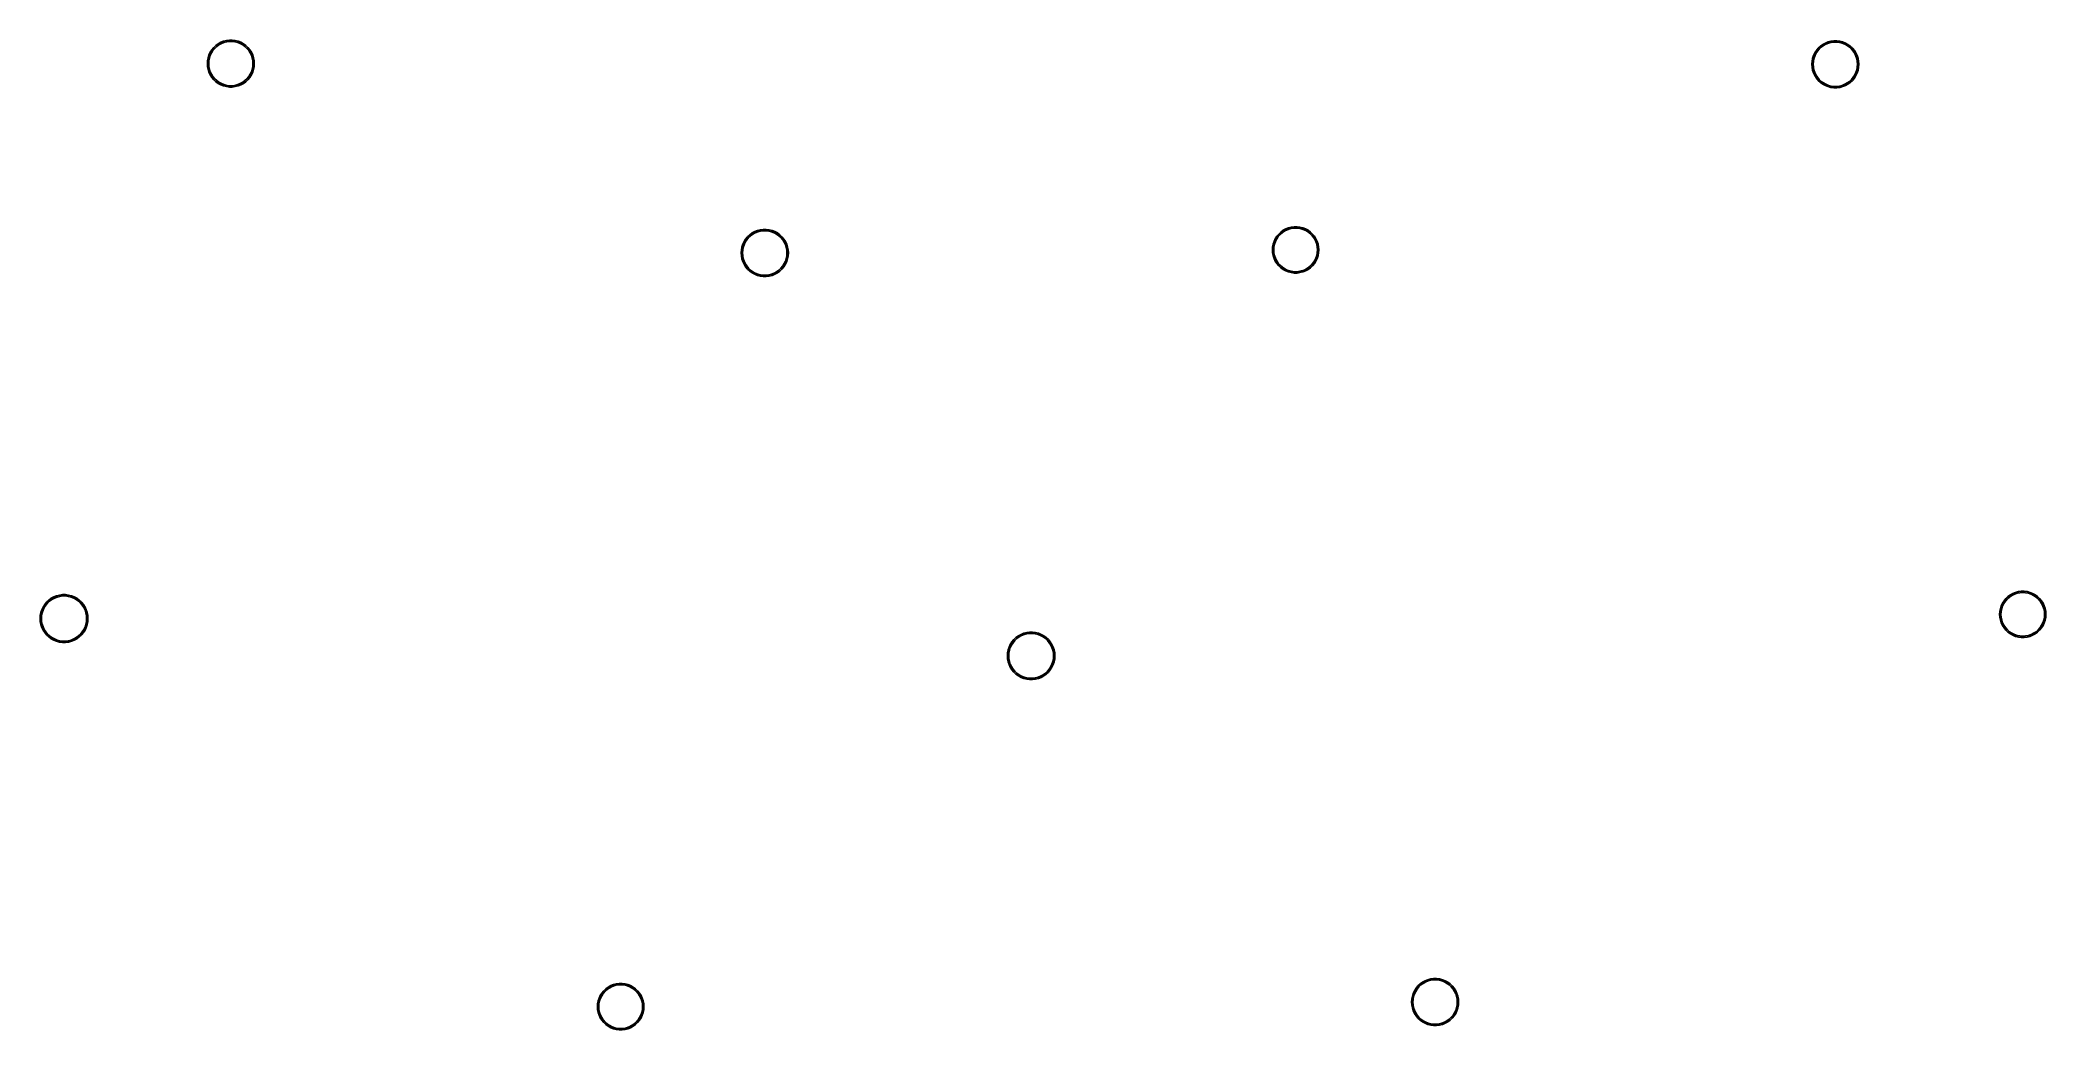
# Model space of a CAD drawing. Extents: x 42 to 258, y -150 to -43.
import ezdxf

# ---------------------------------------------------------------- set-up
doc = ezdxf.new("R2010")
doc.units = 0
doc.layers.add('BLACK', color=7, linetype='CONTINUOUS')

msp = doc.modelspace()

# ---------------------------------------------------------------- linework, layer by layer
at = {"layer": 'BLACK', "linetype": 'CONTINUOUS'}
for p, q in [((60.6569, -43.4715), (60.9145, -43.2844)), ((60.9145, -43.2844), (61.1935, -43.131)), ((61.2554, -43.2624), (60.9924, -43.407)), ((61.1935, -43.131), (61.4895, -43.0138)), ((61.5344, -43.1519), (61.2554, -43.2624)), ((61.4895, -43.0138), (61.7979, -42.9346)), ((61.8252, -43.0773), (61.5344, -43.1519)), ((61.7979, -42.9346), (62.1138, -42.8947)), ((62.1229, -43.0397), (61.8252, -43.0773)), ((62.1138, -42.8947), (62.4322, -42.8947)), ((62.4231, -43.0397), (62.1229, -43.0397)), ((62.7208, -43.0773), (62.4231, -43.0397)), ((62.4322, -42.8947), (62.7481, -42.9346)), ((63.0116, -43.1519), (62.7208, -43.0773)), ((62.7481, -42.9346), (63.0565, -43.0138)), ((63.2906, -43.2624), (63.0116, -43.1519)), ((63.0565, -43.0138), (63.3525, -43.131)), ((63.5536, -43.407), (63.2906, -43.2624)), ((63.3525, -43.131), (63.6315, -43.2844)), ((63.6315, -43.2844), (63.8891, -43.4715)), ((234.09, -43.3594), (234.369, -43.206)), ((234.369, -43.206), (234.665, -43.0888)), ((234.709, -43.2269), (234.43, -43.3374)), ((234.665, -43.0888), (234.973, -43.0096)), ((235, -43.1523), (234.709, -43.2269)), ((234.973, -43.0096), (235.289, -42.9697)), ((235.298, -43.1147), (235, -43.1523)), ((235.289, -42.9697), (235.607, -42.9697)), ((235.598, -43.1147), (235.298, -43.1147)), ((235.896, -43.1523), (235.598, -43.1147)), ((235.607, -42.9697), (235.923, -43.0096)), ((236.187, -43.2269), (235.896, -43.1523)), ((235.923, -43.0096), (236.231, -43.0888)), ((236.466, -43.3374), (236.187, -43.2269)), ((236.231, -43.0888), (236.527, -43.206)), ((236.527, -43.206), (236.806, -43.3594)), ((59.7377, -45.425), (59.7577, -45.1072)), ((59.7577, -45.7428), (59.7377, -45.425)), ((59.7577, -45.1072), (59.8173, -44.7945)), ((59.8173, -44.7945), (59.9157, -44.4917)), ((59.9018, -45.1255), (59.883, -45.425)), ((59.883, -45.425), (59.9018, -45.7246)), ((59.9581, -44.8306), (59.9018, -45.1255)), ((59.9157, -44.4917), (60.0513, -44.2036)), ((60.0508, -44.5452), (59.9581, -44.8306)), ((60.1786, -44.2736), (60.0508, -44.5452)), ((60.0513, -44.2036), (60.2219, -43.9348)), ((60.3394, -44.0202), (60.1786, -44.2736)), ((60.2219, -43.9348), (60.4248, -43.6895)), ((60.5307, -43.7889), (60.3394, -44.0202)), ((60.4248, -43.6895), (60.6569, -43.4715)), ((60.7495, -43.5835), (60.5307, -43.7889)), ((60.9924, -43.407), (60.7495, -43.5835)), ((63.7965, -43.5835), (63.5536, -43.407)), ((64.0153, -43.7889), (63.7965, -43.5835)), ((63.8891, -43.4715), (64.1212, -43.6895)), ((64.2066, -44.0202), (64.0153, -43.7889)), ((64.1212, -43.6895), (64.3241, -43.9348)), ((64.3674, -44.2736), (64.2066, -44.0202)), ((64.3241, -43.9348), (64.4947, -44.2036)), ((64.4952, -44.5452), (64.3674, -44.2736)), ((64.4947, -44.2036), (64.6303, -44.4917)), ((64.5879, -44.8306), (64.4952, -44.5452)), ((64.6442, -45.1255), (64.5879, -44.8306)), ((64.6303, -44.4917), (64.7287, -44.7945)), ((64.663, -45.425), (64.6442, -45.1255)), ((64.6442, -45.7246), (64.663, -45.425)), ((64.7287, -44.7945), (64.7883, -45.1072)), ((64.7883, -45.1072), (64.8083, -45.425)), ((64.8083, -45.425), (64.7883, -45.7428)), ((232.913, -45.5), (232.933, -45.1822)), ((232.933, -45.1822), (232.992, -44.8695)), ((232.992, -44.8695), (233.091, -44.5667)), ((233.077, -45.2004), (233.058, -45.5)), ((233.133, -44.9056), (233.077, -45.2004)), ((233.091, -44.5667), (233.226, -44.2786)), ((233.226, -44.6202), (233.133, -44.9056)), ((233.226, -44.2786), (233.397, -44.0098)), ((233.354, -44.3486), (233.226, -44.6202)), ((233.514, -44.0952), (233.354, -44.3486)), ((233.397, -44.0098), (233.6, -43.7645)), ((233.706, -43.8639), (233.514, -44.0952)), ((233.6, -43.7645), (233.832, -43.5465)), ((233.925, -43.6585), (233.706, -43.8639)), ((233.832, -43.5465), (234.09, -43.3594)), ((234.167, -43.482), (233.925, -43.6585)), ((234.43, -43.3374), (234.167, -43.482)), ((236.729, -43.482), (236.466, -43.3374)), ((236.971, -43.6585), (236.729, -43.482)), ((236.806, -43.3594), (237.064, -43.5465)), ((237.19, -43.8639), (236.971, -43.6585)), ((237.064, -43.5465), (237.296, -43.7645)), ((237.382, -44.0952), (237.19, -43.8639)), ((237.296, -43.7645), (237.499, -44.0098)), ((237.542, -44.3486), (237.382, -44.0952)), ((237.499, -44.0098), (237.67, -44.2786)), ((237.67, -44.6202), (237.542, -44.3486)), ((237.67, -44.2786), (237.805, -44.5667)), ((237.763, -44.9056), (237.67, -44.6202)), ((237.819, -45.2004), (237.763, -44.9056)), ((237.805, -44.5667), (237.904, -44.8695)), ((237.838, -45.5), (237.819, -45.2004)), ((237.904, -44.8695), (237.963, -45.1822)), ((237.963, -45.1822), (237.983, -45.5)), ((59.8173, -46.0555), (59.7577, -45.7428)), ((59.9157, -46.3583), (59.8173, -46.0555)), ((59.9018, -45.7246), (59.9581, -46.0194)), ((60.0513, -46.6464), (59.9157, -46.3583)), ((59.9581, -46.0194), (60.0508, -46.3048)), ((60.0508, -46.3048), (60.1786, -46.5764)), ((60.2219, -46.9152), (60.0513, -46.6464)), ((60.1786, -46.5764), (60.3394, -46.8298)), ((60.4248, -47.1605), (60.2219, -46.9152)), ((60.3394, -46.8298), (60.5307, -47.0611)), ((60.6569, -47.3785), (60.4248, -47.1605)), ((60.5307, -47.0611), (60.7495, -47.2665)), ((60.9145, -47.5656), (60.6569, -47.3785)), ((60.7495, -47.2665), (60.9924, -47.443)), ((61.1935, -47.719), (60.9145, -47.5656)), ((60.9924, -47.443), (61.2554, -47.5876)), ((61.2554, -47.5876), (61.5344, -47.698)), ((63.0116, -47.698), (63.2906, -47.5876)), ((63.2906, -47.5876), (63.5536, -47.443)), ((63.6315, -47.5656), (63.3525, -47.719)), ((63.5536, -47.443), (63.7965, -47.2665)), ((63.8891, -47.3785), (63.6315, -47.5656)), ((63.7965, -47.2665), (64.0153, -47.0611)), ((64.1212, -47.1605), (63.8891, -47.3785)), ((64.0153, -47.0611), (64.2066, -46.8298)), ((64.3241, -46.9152), (64.1212, -47.1605)), ((64.2066, -46.8298), (64.3674, -46.5764)), ((64.4947, -46.6464), (64.3241, -46.9152)), ((64.3674, -46.5764), (64.4952, -46.3048)), ((64.6303, -46.3583), (64.4947, -46.6464)), ((64.4952, -46.3048), (64.5879, -46.0194)), ((64.5879, -46.0194), (64.6442, -45.7246)), ((64.7287, -46.0555), (64.6303, -46.3583)), ((64.7883, -45.7428), (64.7287, -46.0555)), ((232.933, -45.8178), (232.913, -45.5)), ((232.992, -46.1305), (232.933, -45.8178)), ((233.091, -46.4333), (232.992, -46.1305)), ((233.058, -45.5), (233.077, -45.7995)), ((233.077, -45.7995), (233.133, -46.0944)), ((233.226, -46.7214), (233.091, -46.4333)), ((233.133, -46.0944), (233.226, -46.3798)), ((233.226, -46.3798), (233.354, -46.6514)), ((233.397, -46.9902), (233.226, -46.7214)), ((233.354, -46.6514), (233.514, -46.9048)), ((233.6, -47.2355), (233.397, -46.9902)), ((233.514, -46.9048), (233.706, -47.1361)), ((233.832, -47.4535), (233.6, -47.2355)), ((233.706, -47.1361), (233.925, -47.3415)), ((234.09, -47.6406), (233.832, -47.4535)), ((233.925, -47.3415), (234.167, -47.518)), ((234.167, -47.518), (234.43, -47.6626)), ((236.466, -47.6626), (236.729, -47.518)), ((236.729, -47.518), (236.971, -47.3415)), ((237.064, -47.4535), (236.806, -47.6406)), ((236.971, -47.3415), (237.19, -47.1361)), ((237.296, -47.2355), (237.064, -47.4535)), ((237.19, -47.1361), (237.382, -46.9048)), ((237.499, -46.9902), (237.296, -47.2355)), ((237.382, -46.9048), (237.542, -46.6514)), ((237.67, -46.7214), (237.499, -46.9902)), ((237.542, -46.6514), (237.67, -46.3798)), ((237.67, -46.3798), (237.763, -46.0944)), ((237.805, -46.4333), (237.67, -46.7214)), ((237.763, -46.0944), (237.819, -45.7995)), ((237.904, -46.1305), (237.805, -46.4333)), ((237.819, -45.7995), (237.838, -45.5)), ((237.963, -45.8178), (237.904, -46.1305)), ((237.983, -45.5), (237.963, -45.8178)), ((61.4895, -47.8362), (61.1935, -47.719)), ((61.7979, -47.9154), (61.4895, -47.8362)), ((61.5344, -47.698), (61.8252, -47.7727)), ((62.1138, -47.9553), (61.7979, -47.9154)), ((61.8252, -47.7727), (62.1229, -47.8103)), ((62.4322, -47.9553), (62.1138, -47.9553)), ((62.1229, -47.8103), (62.4231, -47.8103)), ((62.4231, -47.8103), (62.7208, -47.7727)), ((62.7481, -47.9154), (62.4322, -47.9553)), ((62.7208, -47.7727), (63.0116, -47.698)), ((63.0565, -47.8362), (62.7481, -47.9154)), ((63.3525, -47.719), (63.0565, -47.8362)), ((234.369, -47.794), (234.09, -47.6406)), ((234.665, -47.9112), (234.369, -47.794)), ((234.43, -47.6626), (234.709, -47.773)), ((234.973, -47.9904), (234.665, -47.9112)), ((234.709, -47.773), (235, -47.8477)), ((235.289, -48.0303), (234.973, -47.9904)), ((235, -47.8477), (235.298, -47.8853)), ((235.607, -48.0303), (235.289, -48.0303)), ((235.298, -47.8853), (235.598, -47.8853)), ((235.598, -47.8853), (235.896, -47.8477)), ((235.923, -47.9904), (235.607, -48.0303)), ((235.896, -47.8477), (236.187, -47.773)), ((236.231, -47.9112), (235.923, -47.9904)), ((236.187, -47.773), (236.466, -47.6626)), ((236.527, -47.794), (236.231, -47.9112)), ((236.806, -47.6406), (236.527, -47.794)), ((117.432, -65.2168), (117.531, -64.9127)), ((117.531, -64.9127), (117.667, -64.6234)), ((117.794, -64.6934), (117.666, -64.9662)), ((117.667, -64.6234), (117.838, -64.3534)), ((117.956, -64.4388), (117.794, -64.6934)), ((117.838, -64.3534), (118.042, -64.1071)), ((118.148, -64.2065), (117.956, -64.4388)), ((118.042, -64.1071), (118.275, -63.8882)), ((118.368, -64.0001), (118.148, -64.2065)), ((118.275, -63.8882), (118.534, -63.7003)), ((118.612, -63.8229), (118.368, -64.0001)), ((118.534, -63.7003), (118.814, -63.5462)), ((118.876, -63.6777), (118.612, -63.8229)), ((118.814, -63.5462), (119.111, -63.4285)), ((119.156, -63.5667), (118.876, -63.6777)), ((119.111, -63.4285), (119.421, -63.349)), ((119.448, -63.4917), (119.156, -63.5667)), ((119.421, -63.349), (119.738, -63.3089)), ((119.747, -63.4539), (119.448, -63.4917)), ((119.738, -63.3089), (120.058, -63.3089)), ((120.049, -63.4539), (119.747, -63.4539)), ((120.348, -63.4917), (120.049, -63.4539)), ((120.058, -63.3089), (120.375, -63.349)), ((120.64, -63.5667), (120.348, -63.4917)), ((120.375, -63.349), (120.685, -63.4285)), ((120.92, -63.6777), (120.64, -63.5667)), ((120.685, -63.4285), (120.982, -63.5462)), ((121.184, -63.8229), (120.92, -63.6777)), ((120.982, -63.5462), (121.262, -63.7003)), ((121.428, -64.0001), (121.184, -63.8229)), ((121.262, -63.7003), (121.521, -63.8882)), ((121.648, -64.2065), (121.428, -64.0001)), ((121.521, -63.8882), (121.754, -64.1071)), ((121.84, -64.4388), (121.648, -64.2065)), ((121.754, -64.1071), (121.958, -64.3534)), ((122.002, -64.6934), (121.84, -64.4388)), ((121.958, -64.3534), (122.129, -64.6234)), ((122.13, -64.9662), (122.002, -64.6934)), ((122.129, -64.6234), (122.265, -64.9127)), ((122.265, -64.9127), (122.364, -65.2168)), ((174.716, -65.2114), (174.775, -64.9028)), ((174.775, -64.9028), (174.872, -64.6039)), ((174.921, -64.9149), (174.861, -65.2173)), ((174.872, -64.6039), (175.005, -64.3196)), ((175.02, -64.623), (174.921, -64.9149)), ((175.005, -64.3196), (175.174, -64.0543)), ((175.157, -64.3464), (175.02, -64.623)), ((175.328, -64.0901), (175.157, -64.3464)), ((175.174, -64.0543), (175.374, -63.8122)), ((175.531, -63.8583), (175.328, -64.0901)), ((175.374, -63.8122), (175.603, -63.5971)), ((175.763, -63.655), (175.531, -63.8583)), ((175.603, -63.5971), (175.857, -63.4124)), ((176.019, -63.4837), (175.763, -63.655)), ((175.857, -63.4124), (176.133, -63.2611)), ((176.296, -63.3473), (176.019, -63.4837)), ((176.133, -63.2611), (176.425, -63.1454)), ((176.588, -63.2482), (176.296, -63.3473)), ((176.425, -63.1454), (176.729, -63.0673)), ((176.89, -63.1881), (176.588, -63.2482)), ((176.729, -63.0673), (177.041, -63.0279)), ((177.198, -63.1679), (176.89, -63.1881)), ((177.041, -63.0279), (177.355, -63.0279)), ((177.506, -63.1881), (177.198, -63.1679)), ((177.355, -63.0279), (177.667, -63.0673)), ((177.808, -63.2482), (177.506, -63.1881)), ((177.667, -63.0673), (177.971, -63.1454)), ((178.1, -63.3473), (177.808, -63.2482)), ((177.971, -63.1454), (178.263, -63.2611)), ((178.377, -63.4837), (178.1, -63.3473)), ((178.263, -63.2611), (178.539, -63.4124)), ((178.633, -63.655), (178.377, -63.4837)), ((178.539, -63.4124), (178.793, -63.5971)), ((178.865, -63.8583), (178.633, -63.655)), ((178.793, -63.5971), (179.022, -63.8122)), ((179.068, -64.0901), (178.865, -63.8583)), ((179.022, -63.8122), (179.222, -64.0543)), ((179.239, -64.3464), (179.068, -64.0901)), ((179.222, -64.0543), (179.391, -64.3196)), ((179.376, -64.623), (179.239, -64.3464)), ((179.475, -64.9149), (179.376, -64.623)), ((179.391, -64.3196), (179.524, -64.6039)), ((179.535, -65.2173), (179.475, -64.9149)), ((179.524, -64.6039), (179.621, -64.9028)), ((179.621, -64.9028), (179.68, -65.2114)), ((117.352, -65.85), (117.372, -65.5309)), ((117.372, -66.1691), (117.352, -65.85)), ((117.372, -65.5309), (117.432, -65.2168)), ((117.432, -66.4832), (117.372, -66.1691)), ((117.531, -66.7873), (117.432, -66.4832)), ((117.516, -65.5491), (117.497, -65.85)), ((117.497, -65.85), (117.516, -66.1509)), ((117.573, -65.2529), (117.516, -65.5491)), ((117.516, -66.1509), (117.573, -66.4471)), ((117.667, -67.0766), (117.531, -66.7873)), ((117.666, -64.9662), (117.573, -65.2529)), ((117.573, -66.4471), (117.666, -66.7338)), ((117.666, -66.7338), (117.794, -67.0066)), ((117.838, -67.3465), (117.667, -67.0766)), ((117.794, -67.0066), (117.956, -67.2612)), ((121.84, -67.2612), (122.002, -67.0066)), ((122.129, -67.0766), (121.958, -67.3465)), ((122.002, -67.0066), (122.13, -66.7338)), ((122.265, -66.7873), (122.129, -67.0766)), ((122.223, -65.2529), (122.13, -64.9662)), ((122.13, -66.7338), (122.223, -66.4471)), ((122.28, -65.5491), (122.223, -65.2529)), ((122.223, -66.4471), (122.28, -66.1509)), ((122.364, -66.4832), (122.265, -66.7873)), ((122.299, -65.85), (122.28, -65.5491)), ((122.28, -66.1509), (122.299, -65.85)), ((122.364, -65.2168), (122.424, -65.5309)), ((122.424, -66.1691), (122.364, -66.4832)), ((122.424, -65.5309), (122.444, -65.85)), ((122.444, -65.85), (122.424, -66.1691)), ((174.696, -65.525), (174.716, -65.2114)), ((174.716, -65.8386), (174.696, -65.525)), ((174.775, -66.1472), (174.716, -65.8386)), ((174.872, -66.4461), (174.775, -66.1472)), ((174.861, -65.2173), (174.841, -65.525)), ((174.841, -65.525), (174.861, -65.8327)), ((174.861, -65.8327), (174.921, -66.1351)), ((175.005, -66.7304), (174.872, -66.4461)), ((174.921, -66.1351), (175.02, -66.427)), ((175.174, -66.9957), (175.005, -66.7304)), ((175.02, -66.427), (175.157, -66.7036)), ((175.157, -66.7036), (175.328, -66.9599)), ((175.374, -67.2378), (175.174, -66.9957)), ((175.328, -66.9599), (175.531, -67.1917)), ((178.865, -67.1917), (179.068, -66.9599)), ((179.222, -66.9957), (179.022, -67.2378)), ((179.068, -66.9599), (179.239, -66.7036)), ((179.391, -66.7304), (179.222, -66.9957)), ((179.239, -66.7036), (179.376, -66.427)), ((179.376, -66.427), (179.475, -66.1351)), ((179.524, -66.4461), (179.391, -66.7304)), ((179.475, -66.1351), (179.535, -65.8327)), ((179.621, -66.1472), (179.524, -66.4461)), ((179.555, -65.525), (179.535, -65.2173)), ((179.535, -65.8327), (179.555, -65.525)), ((179.68, -65.8386), (179.621, -66.1472)), ((179.68, -65.2114), (179.7, -65.525)), ((179.7, -65.525), (179.68, -65.8386)), ((118.042, -67.5929), (117.838, -67.3465)), ((117.956, -67.2612), (118.148, -67.4935)), ((118.275, -67.8118), (118.042, -67.5929)), ((118.148, -67.4935), (118.368, -67.6999)), ((118.534, -67.9997), (118.275, -67.8118)), ((118.368, -67.6999), (118.612, -67.8771)), ((118.814, -68.1538), (118.534, -67.9997)), ((118.612, -67.8771), (118.876, -68.0223)), ((119.111, -68.2715), (118.814, -68.1538)), ((118.876, -68.0223), (119.156, -68.1333)), ((119.421, -68.351), (119.111, -68.2715)), ((119.156, -68.1333), (119.448, -68.2083)), ((119.738, -68.3911), (119.421, -68.351)), ((119.448, -68.2083), (119.747, -68.2461)), ((120.058, -68.3911), (119.738, -68.3911)), ((119.747, -68.2461), (120.049, -68.2461)), ((120.049, -68.2461), (120.348, -68.2083)), ((120.375, -68.351), (120.058, -68.3911)), ((120.348, -68.2083), (120.64, -68.1333)), ((120.685, -68.2715), (120.375, -68.351)), ((120.64, -68.1333), (120.92, -68.0223)), ((120.982, -68.1538), (120.685, -68.2715)), ((120.92, -68.0223), (121.184, -67.8771)), ((121.262, -67.9997), (120.982, -68.1538)), ((121.184, -67.8771), (121.428, -67.6999)), ((121.521, -67.8118), (121.262, -67.9997)), ((121.428, -67.6999), (121.648, -67.4935)), ((121.754, -67.5929), (121.521, -67.8118)), ((121.648, -67.4935), (121.84, -67.2612)), ((121.958, -67.3465), (121.754, -67.5929)), ((175.603, -67.4529), (175.374, -67.2378)), ((175.531, -67.1917), (175.763, -67.395)), ((175.857, -67.6376), (175.603, -67.4529)), ((175.763, -67.395), (176.019, -67.5663)), ((176.133, -67.7889), (175.857, -67.6376)), ((176.019, -67.5663), (176.296, -67.7027)), ((176.425, -67.9046), (176.133, -67.7889)), ((176.296, -67.7027), (176.588, -67.8018)), ((176.729, -67.9827), (176.425, -67.9046)), ((176.588, -67.8018), (176.89, -67.8619)), ((177.041, -68.0221), (176.729, -67.9827)), ((176.89, -67.8619), (177.198, -67.8821)), ((177.355, -68.0221), (177.041, -68.0221)), ((177.198, -67.8821), (177.506, -67.8619)), ((177.667, -67.9827), (177.355, -68.0221)), ((177.506, -67.8619), (177.808, -67.8018)), ((177.971, -67.9046), (177.667, -67.9827)), ((177.808, -67.8018), (178.1, -67.7027)), ((178.263, -67.7889), (177.971, -67.9046)), ((178.1, -67.7027), (178.377, -67.5663)), ((178.539, -67.6376), (178.263, -67.7889)), ((178.377, -67.5663), (178.633, -67.395)), ((178.793, -67.4529), (178.539, -67.6376)), ((178.633, -67.395), (178.865, -67.1917)), ((179.022, -67.2378), (178.793, -67.4529)), ((42.009, -104.055), (42.1828, -103.781)), ((42.3003, -103.867), (42.1362, -104.125)), ((42.1828, -103.781), (42.3896, -103.531)), ((42.4955, -103.631), (42.3003, -103.867)), ((42.3896, -103.531), (42.6261, -103.309)), ((42.7187, -103.421), (42.4955, -103.631)), ((42.6261, -103.309), (42.8886, -103.119)), ((42.9664, -103.241), (42.7187, -103.421)), ((42.8886, -103.119), (43.173, -102.962)), ((43.2348, -103.094), (42.9664, -103.241)), ((43.173, -102.962), (43.4746, -102.843)), ((43.5195, -102.981), (43.2348, -103.094)), ((43.4746, -102.843), (43.7889, -102.762)), ((43.8161, -102.905), (43.5195, -102.981)), ((43.7889, -102.762), (44.1108, -102.721)), ((44.1199, -102.866), (43.8161, -102.905)), ((44.1108, -102.721), (44.4352, -102.721)), ((44.4261, -102.866), (44.1199, -102.866)), ((44.7299, -102.905), (44.4261, -102.866)), ((44.4352, -102.721), (44.7571, -102.762)), ((45.0265, -102.981), (44.7299, -102.905)), ((44.7571, -102.762), (45.0714, -102.843)), ((45.3112, -103.094), (45.0265, -102.981)), ((45.0714, -102.843), (45.373, -102.962)), ((45.5796, -103.241), (45.3112, -103.094)), ((45.373, -102.962), (45.6574, -103.119)), ((45.8273, -103.421), (45.5796, -103.241)), ((45.6574, -103.119), (45.9199, -103.309)), ((46.0505, -103.631), (45.8273, -103.421)), ((45.9199, -103.309), (46.1564, -103.531)), ((46.2457, -103.867), (46.0505, -103.631)), ((46.1564, -103.531), (46.3632, -103.781)), ((46.4098, -104.125), (46.2457, -103.867)), ((46.3632, -103.781), (46.537, -104.055)), ((253.351, -103.931), (253.485, -103.647)), ((253.485, -103.647), (253.653, -103.382)), ((253.636, -103.674), (253.5, -103.95)), ((253.807, -103.418), (253.636, -103.674)), ((253.653, -103.382), (253.853, -103.141)), ((254.01, -103.187), (253.807, -103.418)), ((253.853, -103.141), (254.081, -102.926)), ((254.241, -102.984), (254.01, -103.187)), ((254.081, -102.926), (254.335, -102.742)), ((254.497, -102.813), (254.241, -102.984)), ((254.335, -102.742), (254.61, -102.591)), ((254.773, -102.677), (254.497, -102.813)), ((254.61, -102.591), (254.901, -102.475)), ((255.064, -102.578), (254.773, -102.677)), ((254.901, -102.475), (255.205, -102.397)), ((255.366, -102.518), (255.064, -102.578)), ((255.205, -102.397), (255.516, -102.358)), ((255.673, -102.498), (255.366, -102.518)), ((255.516, -102.358), (255.83, -102.358)), ((255.98, -102.518), (255.673, -102.498)), ((255.83, -102.358), (256.141, -102.397)), ((256.282, -102.578), (255.98, -102.518)), ((256.141, -102.397), (256.445, -102.475)), ((256.573, -102.677), (256.282, -102.578)), ((256.445, -102.475), (256.736, -102.591)), ((256.849, -102.813), (256.573, -102.677)), ((256.736, -102.591), (257.011, -102.742)), ((257.105, -102.984), (256.849, -102.813)), ((257.011, -102.742), (257.265, -102.926)), ((257.336, -103.187), (257.105, -102.984)), ((257.265, -102.926), (257.493, -103.141)), ((257.539, -103.418), (257.336, -103.187)), ((257.493, -103.141), (257.693, -103.382)), ((257.71, -103.674), (257.539, -103.418)), ((257.693, -103.382), (257.861, -103.647)), ((257.846, -103.95), (257.71, -103.674)), ((257.861, -103.647), (257.995, -103.931)), ((41.6894, -105.3), (41.7098, -104.976)), ((41.7098, -105.624), (41.6894, -105.3)), ((41.7098, -104.976), (41.7706, -104.657)), ((41.7706, -105.943), (41.7098, -105.624)), ((41.7706, -104.657), (41.8708, -104.349)), ((41.8708, -106.251), (41.7706, -105.943)), ((41.8538, -104.994), (41.8346, -105.3)), ((41.8346, -105.3), (41.8538, -105.606)), ((41.9112, -104.694), (41.8538, -104.994)), ((41.8538, -105.606), (41.9112, -105.906)), ((41.8708, -104.349), (42.009, -104.055)), ((42.0058, -104.402), (41.9112, -104.694)), ((41.9112, -105.906), (42.0058, -106.198)), ((42.1362, -104.125), (42.0058, -104.402)), ((46.5402, -104.402), (46.4098, -104.125)), ((46.537, -104.055), (46.6752, -104.349)), ((46.6348, -104.694), (46.5402, -104.402)), ((46.5402, -106.198), (46.6348, -105.906)), ((46.6922, -104.994), (46.6348, -104.694)), ((46.6348, -105.906), (46.6922, -105.606)), ((46.6752, -104.349), (46.7754, -104.657)), ((46.7754, -105.943), (46.6752, -106.251)), ((46.7114, -105.3), (46.6922, -104.994)), ((46.6922, -105.606), (46.7114, -105.3)), ((46.7754, -104.657), (46.8362, -104.976)), ((46.8362, -105.624), (46.7754, -105.943)), ((46.8362, -104.976), (46.8566, -105.3)), ((46.8566, -105.3), (46.8362, -105.624)), ((253.176, -104.85), (253.196, -104.537)), ((253.196, -105.163), (253.176, -104.85)), ((253.196, -104.537), (253.254, -104.229)), ((253.254, -105.471), (253.196, -105.163)), ((253.254, -104.229), (253.351, -103.931)), ((253.351, -105.769), (253.254, -105.471)), ((253.341, -104.543), (253.321, -104.85)), ((253.321, -104.85), (253.341, -105.157)), ((253.401, -104.241), (253.341, -104.543)), ((253.341, -105.157), (253.401, -105.459)), ((253.485, -106.053), (253.351, -105.769)), ((253.5, -103.95), (253.401, -104.241)), ((253.401, -105.459), (253.5, -105.75)), ((253.653, -106.318), (253.485, -106.053)), ((253.5, -105.75), (253.636, -106.026)), ((253.636, -106.026), (253.807, -106.282)), ((257.539, -106.282), (257.71, -106.026)), ((257.861, -106.053), (257.693, -106.318)), ((257.71, -106.026), (257.846, -105.75)), ((257.945, -104.241), (257.846, -103.95)), ((257.846, -105.75), (257.945, -105.459)), ((257.995, -105.769), (257.861, -106.053)), ((258.005, -104.543), (257.945, -104.241)), ((257.945, -105.459), (258.005, -105.157)), ((257.995, -103.931), (258.092, -104.229)), ((258.092, -105.471), (257.995, -105.769)), ((258.025, -104.85), (258.005, -104.543)), ((258.005, -105.157), (258.025, -104.85)), ((258.092, -104.229), (258.15, -104.537)), ((258.15, -105.163), (258.092, -105.471)), ((258.15, -104.537), (258.17, -104.85)), ((258.17, -104.85), (258.15, -105.163)), ((42.009, -106.545), (41.8708, -106.251)), ((42.0058, -106.198), (42.1362, -106.475)), ((42.1828, -106.819), (42.009, -106.545)), ((42.1362, -106.475), (42.3003, -106.733)), ((42.3896, -107.069), (42.1828, -106.819)), ((42.3003, -106.733), (42.4955, -106.969)), ((42.6261, -107.291), (42.3896, -107.069)), ((42.4955, -106.969), (42.7187, -107.179)), ((42.8886, -107.481), (42.6261, -107.291)), ((42.7187, -107.179), (42.9664, -107.359)), ((43.173, -107.638), (42.8886, -107.481)), ((42.9664, -107.359), (43.2348, -107.506)), ((43.4746, -107.757), (43.173, -107.638)), ((43.2348, -107.506), (43.5195, -107.619)), ((43.7889, -107.838), (43.4746, -107.757)), ((43.5195, -107.619), (43.8161, -107.695)), ((44.1108, -107.879), (43.7889, -107.838)), ((43.8161, -107.695), (44.1199, -107.734)), ((44.4352, -107.879), (44.1108, -107.879)), ((44.1199, -107.734), (44.4261, -107.734)), ((44.4261, -107.734), (44.7299, -107.695)), ((44.7571, -107.838), (44.4352, -107.879)), ((44.7299, -107.695), (45.0265, -107.619)), ((45.0714, -107.757), (44.7571, -107.838)), ((45.0265, -107.619), (45.3112, -107.506)), ((45.373, -107.638), (45.0714, -107.757)), ((45.3112, -107.506), (45.5796, -107.359)), ((45.6574, -107.481), (45.373, -107.638)), ((45.5796, -107.359), (45.8273, -107.179)), ((45.9199, -107.291), (45.6574, -107.481)), ((45.8273, -107.179), (46.0505, -106.969)), ((46.1564, -107.069), (45.9199, -107.291)), ((46.0505, -106.969), (46.2457, -106.733)), ((46.3632, -106.819), (46.1564, -107.069)), ((46.2457, -106.733), (46.4098, -106.475)), ((46.537, -106.545), (46.3632, -106.819)), ((46.4098, -106.475), (46.5402, -106.198)), ((46.6752, -106.251), (46.537, -106.545)), ((146.266, -108.382), (146.403, -108.091)), ((146.531, -108.161), (146.401, -108.436)), ((146.403, -108.091), (146.576, -107.819)), ((146.693, -107.905), (146.531, -108.161)), ((146.576, -107.819), (146.781, -107.572)), ((146.887, -107.671), (146.693, -107.905)), ((146.781, -107.572), (147.015, -107.351)), ((147.108, -107.463), (146.887, -107.671)), ((147.015, -107.351), (147.275, -107.162)), ((147.353, -107.285), (147.108, -107.463)), ((147.275, -107.162), (147.557, -107.007)), ((147.619, -107.139), (147.353, -107.285)), ((147.557, -107.007), (147.856, -106.889)), ((147.901, -107.027), (147.619, -107.139)), ((147.856, -106.889), (148.168, -106.809)), ((148.195, -106.952), (147.901, -107.027)), ((148.168, -106.809), (148.487, -106.769)), ((148.496, -106.914), (148.195, -106.952)), ((148.487, -106.769), (148.809, -106.769)), ((148.8, -106.914), (148.496, -106.914)), ((149.101, -106.952), (148.8, -106.914)), ((148.809, -106.769), (149.128, -106.809)), ((149.395, -107.027), (149.101, -106.952)), ((149.128, -106.809), (149.44, -106.889)), ((149.677, -107.139), (149.395, -107.027)), ((149.44, -106.889), (149.739, -107.007)), ((149.943, -107.285), (149.677, -107.139)), ((149.739, -107.007), (150.021, -107.162)), ((150.188, -107.463), (149.943, -107.285)), ((150.021, -107.162), (150.281, -107.351)), ((150.409, -107.671), (150.188, -107.463)), ((150.281, -107.351), (150.515, -107.572)), ((150.603, -107.905), (150.409, -107.671)), ((150.515, -107.572), (150.72, -107.819)), ((150.765, -108.161), (150.603, -107.905)), ((150.72, -107.819), (150.893, -108.091)), ((150.895, -108.436), (150.765, -108.161)), ((150.893, -108.091), (151.03, -108.382)), ((253.853, -106.559), (253.653, -106.318)), ((253.807, -106.282), (254.01, -106.513)), ((254.081, -106.774), (253.853, -106.559)), ((254.01, -106.513), (254.241, -106.716)), ((254.335, -106.958), (254.081, -106.774)), ((254.241, -106.716), (254.497, -106.887)), ((254.61, -107.109), (254.335, -106.958)), ((254.497, -106.887), (254.773, -107.023)), ((254.901, -107.225), (254.61, -107.109)), ((254.773, -107.023), (255.064, -107.122)), ((255.205, -107.303), (254.901, -107.225)), ((255.064, -107.122), (255.366, -107.182)), ((255.516, -107.342), (255.205, -107.303)), ((255.366, -107.182), (255.673, -107.202)), ((255.83, -107.342), (255.516, -107.342)), ((255.673, -107.202), (255.98, -107.182)), ((256.141, -107.303), (255.83, -107.342)), ((255.98, -107.182), (256.282, -107.122)), ((256.445, -107.225), (256.141, -107.303)), ((256.282, -107.122), (256.573, -107.023)), ((256.736, -107.109), (256.445, -107.225)), ((256.573, -107.023), (256.849, -106.887)), ((257.011, -106.958), (256.736, -107.109)), ((256.849, -106.887), (257.105, -106.716)), ((257.265, -106.774), (257.011, -106.958)), ((257.105, -106.716), (257.336, -106.513)), ((257.493, -106.559), (257.265, -106.774)), ((257.336, -106.513), (257.539, -106.282)), ((257.693, -106.318), (257.493, -106.559)), ((146.087, -109.325), (146.107, -109.004)), ((146.107, -109.646), (146.087, -109.325)), ((146.107, -109.004), (146.167, -108.688)), ((146.167, -109.962), (146.107, -109.646)), ((146.167, -108.688), (146.266, -108.382)), ((146.266, -110.268), (146.167, -109.962)), ((146.251, -109.022), (146.232, -109.325)), ((146.232, -109.325), (146.251, -109.628)), ((146.308, -108.724), (146.251, -109.022)), ((146.251, -109.628), (146.308, -109.926)), ((146.403, -110.559), (146.266, -110.268)), ((146.401, -108.436), (146.308, -108.724)), ((146.308, -109.926), (146.401, -110.214)), ((146.401, -110.214), (146.531, -110.489)), ((150.765, -110.489), (150.895, -110.214)), ((151.03, -110.268), (150.893, -110.559)), ((150.988, -108.724), (150.895, -108.436)), ((150.895, -110.214), (150.988, -109.926)), ((151.045, -109.022), (150.988, -108.724)), ((150.988, -109.926), (151.045, -109.628)), ((151.03, -108.382), (151.129, -108.688)), ((151.129, -109.962), (151.03, -110.268)), ((151.064, -109.325), (151.045, -109.022)), ((151.045, -109.628), (151.064, -109.325)), ((151.129, -108.688), (151.189, -109.004)), ((151.189, -109.646), (151.129, -109.962)), ((151.189, -109.004), (151.209, -109.325)), ((151.209, -109.325), (151.189, -109.646)), ((146.576, -110.831), (146.403, -110.559)), ((146.531, -110.489), (146.693, -110.745)), ((146.781, -111.078), (146.576, -110.831)), ((146.693, -110.745), (146.887, -110.979)), ((147.015, -111.299), (146.781, -111.078)), ((146.887, -110.979), (147.108, -111.187)), ((147.275, -111.488), (147.015, -111.299)), ((147.108, -111.187), (147.353, -111.365)), ((147.557, -111.643), (147.275, -111.488)), ((147.353, -111.365), (147.619, -111.511)), ((147.856, -111.761), (147.557, -111.643)), ((147.619, -111.511), (147.901, -111.623)), ((148.168, -111.841), (147.856, -111.761)), ((147.901, -111.623), (148.195, -111.698)), ((148.487, -111.881), (148.168, -111.841)), ((148.195, -111.698), (148.496, -111.736)), ((148.809, -111.881), (148.487, -111.881)), ((148.496, -111.736), (148.8, -111.736)), ((148.8, -111.736), (149.101, -111.698)), ((149.128, -111.841), (148.809, -111.881)), ((149.101, -111.698), (149.395, -111.623)), ((149.44, -111.761), (149.128, -111.841)), ((149.395, -111.623), (149.677, -111.511)), ((149.739, -111.643), (149.44, -111.761)), ((149.677, -111.511), (149.943, -111.365)), ((150.021, -111.488), (149.739, -111.643)), ((149.943, -111.365), (150.188, -111.187)), ((150.281, -111.299), (150.021, -111.488)), ((150.188, -111.187), (150.409, -110.979)), ((150.515, -111.078), (150.281, -111.299)), ((150.409, -110.979), (150.603, -110.745)), ((150.72, -110.831), (150.515, -111.078)), ((150.603, -110.745), (150.765, -110.489)), ((150.893, -110.559), (150.72, -110.831)), ((103.004, -145.058), (103.28, -144.906)), ((103.444, -144.992), (103.167, -145.129)), ((103.28, -144.906), (103.573, -144.79)), ((103.736, -144.893), (103.444, -144.992)), ((103.573, -144.79), (103.878, -144.712)), ((104.04, -144.832), (103.736, -144.893)), ((103.878, -144.712), (104.191, -144.672)), ((104.348, -144.812), (104.04, -144.832)), ((104.191, -144.672), (104.505, -144.672)), ((104.656, -144.832), (104.348, -144.812)), ((104.505, -144.672), (104.818, -144.712)), ((104.96, -144.893), (104.656, -144.832)), ((104.818, -144.712), (105.123, -144.79)), ((105.252, -144.992), (104.96, -144.893)), ((105.123, -144.79), (105.416, -144.906)), ((105.529, -145.129), (105.252, -144.992)), ((105.416, -144.906), (105.692, -145.058)), ((190.197, -145.185), (190.4, -144.94)), ((190.506, -145.039), (190.315, -145.271)), ((190.4, -144.94), (190.632, -144.722)), ((190.725, -144.834), (190.506, -145.039)), ((190.632, -144.722), (190.89, -144.535)), ((190.968, -144.658), (190.725, -144.834)), ((190.89, -144.535), (191.169, -144.382)), ((191.231, -144.513), (190.968, -144.658)), ((191.169, -144.382), (191.465, -144.264)), ((191.51, -144.403), (191.231, -144.513)), ((191.465, -144.264), (191.773, -144.185)), ((191.8, -144.328), (191.51, -144.403)), ((191.773, -144.185), (192.089, -144.145)), ((192.098, -144.29), (191.8, -144.328)), ((192.089, -144.145), (192.407, -144.145)), ((192.398, -144.29), (192.098, -144.29)), ((192.696, -144.328), (192.398, -144.29)), ((192.407, -144.145), (192.723, -144.185)), ((192.986, -144.403), (192.696, -144.328)), ((192.723, -144.185), (193.031, -144.264)), ((193.265, -144.513), (192.986, -144.403)), ((193.031, -144.264), (193.327, -144.382)), ((193.528, -144.658), (193.265, -144.513)), ((193.327, -144.382), (193.606, -144.535)), ((193.771, -144.834), (193.528, -144.658)), ((193.606, -144.535), (193.864, -144.722)), ((193.99, -145.039), (193.771, -144.834)), ((193.864, -144.722), (194.096, -144.94)), ((194.181, -145.271), (193.99, -145.039)), ((194.096, -144.94), (194.299, -145.185)), ((101.84, -147.175), (101.86, -146.861)), ((101.86, -147.489), (101.84, -147.175)), ((101.86, -146.861), (101.919, -146.551)), ((101.919, -146.551), (102.016, -146.252)), ((102.005, -146.867), (101.985, -147.175)), ((101.985, -147.175), (102.005, -147.483)), ((102.066, -146.563), (102.005, -146.867)), ((102.016, -146.252), (102.15, -145.967)), ((102.165, -146.271), (102.066, -146.563)), ((102.15, -145.967), (102.319, -145.701)), ((102.302, -145.994), (102.165, -146.271)), ((102.473, -145.737), (102.302, -145.994)), ((102.319, -145.701), (102.52, -145.458)), ((102.677, -145.504), (102.473, -145.737)), ((102.52, -145.458), (102.75, -145.243)), ((102.91, -145.3), (102.677, -145.504)), ((102.75, -145.243), (103.004, -145.058)), ((103.167, -145.129), (102.91, -145.3)), ((105.786, -145.3), (105.529, -145.129)), ((105.692, -145.058), (105.946, -145.243)), ((106.019, -145.504), (105.786, -145.3)), ((105.946, -145.243), (106.176, -145.458)), ((106.223, -145.737), (106.019, -145.504)), ((106.176, -145.458), (106.377, -145.701)), ((106.394, -145.994), (106.223, -145.737)), ((106.377, -145.701), (106.546, -145.967)), ((106.531, -146.271), (106.394, -145.994)), ((106.63, -146.563), (106.531, -146.271)), ((106.546, -145.967), (106.68, -146.252)), ((106.691, -146.867), (106.63, -146.563)), ((106.68, -146.252), (106.777, -146.551)), ((106.711, -147.175), (106.691, -146.867)), ((106.691, -147.483), (106.711, -147.175)), ((106.777, -146.551), (106.836, -146.861)), ((106.836, -146.861), (106.856, -147.175)), ((106.856, -147.175), (106.836, -147.489)), ((189.713, -146.675), (189.733, -146.357)), ((189.733, -146.993), (189.713, -146.675)), ((189.733, -146.357), (189.793, -146.045)), ((189.793, -147.305), (189.733, -146.993)), ((189.793, -146.045), (189.891, -145.742)), ((189.877, -146.376), (189.859, -146.675)), ((189.859, -146.675), (189.877, -146.974)), ((189.934, -146.081), (189.877, -146.376)), ((189.877, -146.974), (189.934, -147.269)), ((189.891, -145.742), (190.027, -145.454)), ((190.026, -145.795), (189.934, -146.081)), ((190.154, -145.524), (190.026, -145.795)), ((190.027, -145.454), (190.197, -145.185)), ((190.315, -145.271), (190.154, -145.524)), ((194.342, -145.524), (194.181, -145.271)), ((194.299, -145.185), (194.469, -145.454)), ((194.47, -145.795), (194.342, -145.524)), ((194.469, -145.454), (194.605, -145.742)), ((194.562, -146.081), (194.47, -145.795)), ((194.619, -146.376), (194.562, -146.081)), ((194.562, -147.269), (194.619, -146.974)), ((194.605, -145.742), (194.703, -146.045)), ((194.637, -146.675), (194.619, -146.376)), ((194.619, -146.974), (194.637, -146.675)), ((194.703, -146.045), (194.763, -146.357)), ((194.763, -146.993), (194.703, -147.305)), ((194.763, -146.357), (194.783, -146.675)), ((194.783, -146.675), (194.763, -146.993)), ((101.919, -147.799), (101.86, -147.489)), ((102.016, -148.098), (101.919, -147.799)), ((102.005, -147.483), (102.066, -147.787)), ((102.15, -148.383), (102.016, -148.098)), ((102.066, -147.787), (102.165, -148.079)), ((102.319, -148.649), (102.15, -148.383)), ((102.165, -148.079), (102.302, -148.356)), ((102.302, -148.356), (102.473, -148.613)), ((102.52, -148.892), (102.319, -148.649)), ((102.473, -148.613), (102.677, -148.846)), ((102.75, -149.107), (102.52, -148.892)), ((102.677, -148.846), (102.91, -149.05)), ((103.004, -149.292), (102.75, -149.107)), ((102.91, -149.05), (103.167, -149.221)), ((103.28, -149.444), (103.004, -149.292)), ((103.167, -149.221), (103.444, -149.358)), ((103.444, -149.358), (103.736, -149.457)), ((104.96, -149.457), (105.252, -149.358)), ((105.252, -149.358), (105.529, -149.221)), ((105.692, -149.292), (105.416, -149.444)), ((105.529, -149.221), (105.786, -149.05)), ((105.946, -149.107), (105.692, -149.292)), ((105.786, -149.05), (106.019, -148.846)), ((106.176, -148.892), (105.946, -149.107)), ((106.019, -148.846), (106.223, -148.613)), ((106.377, -148.649), (106.176, -148.892)), ((106.223, -148.613), (106.394, -148.356)), ((106.546, -148.383), (106.377, -148.649)), ((106.394, -148.356), (106.531, -148.079)), ((106.531, -148.079), (106.63, -147.787)), ((106.68, -148.098), (106.546, -148.383)), ((106.63, -147.787), (106.691, -147.483)), ((106.777, -147.799), (106.68, -148.098)), ((106.836, -147.489), (106.777, -147.799)), ((189.891, -147.608), (189.793, -147.305)), ((190.027, -147.896), (189.891, -147.608)), ((189.934, -147.269), (190.026, -147.555)), ((190.026, -147.555), (190.154, -147.826)), ((190.197, -148.165), (190.027, -147.896)), ((190.154, -147.826), (190.315, -148.079)), ((190.4, -148.41), (190.197, -148.165)), ((190.315, -148.079), (190.506, -148.311)), ((190.632, -148.628), (190.4, -148.41)), ((190.506, -148.311), (190.725, -148.516)), ((190.89, -148.815), (190.632, -148.628)), ((190.725, -148.516), (190.968, -148.692)), ((191.169, -148.968), (190.89, -148.815)), ((190.968, -148.692), (191.231, -148.837)), ((191.465, -149.086), (191.169, -148.968)), ((191.231, -148.837), (191.51, -148.947)), ((191.773, -149.165), (191.465, -149.086)), ((191.51, -148.947), (191.8, -149.022)), ((192.089, -149.205), (191.773, -149.165)), ((191.8, -149.022), (192.098, -149.06)), ((192.407, -149.205), (192.089, -149.205)), ((192.098, -149.06), (192.398, -149.06)), ((192.398, -149.06), (192.696, -149.022)), ((192.723, -149.165), (192.407, -149.205)), ((192.696, -149.022), (192.986, -148.947)), ((193.031, -149.086), (192.723, -149.165)), ((192.986, -148.947), (193.265, -148.837)), ((193.327, -148.968), (193.031, -149.086)), ((193.265, -148.837), (193.528, -148.692)), ((193.606, -148.815), (193.327, -148.968)), ((193.528, -148.692), (193.771, -148.516)), ((193.864, -148.628), (193.606, -148.815)), ((193.771, -148.516), (193.99, -148.311)), ((194.096, -148.41), (193.864, -148.628)), ((193.99, -148.311), (194.181, -148.079)), ((194.299, -148.165), (194.096, -148.41)), ((194.181, -148.079), (194.342, -147.826)), ((194.469, -147.896), (194.299, -148.165)), ((194.342, -147.826), (194.47, -147.555)), ((194.605, -147.608), (194.469, -147.896)), ((194.47, -147.555), (194.562, -147.269)), ((194.703, -147.305), (194.605, -147.608)), ((103.573, -149.56), (103.28, -149.444)), ((103.878, -149.638), (103.573, -149.56)), ((103.736, -149.457), (104.04, -149.518)), ((104.191, -149.678), (103.878, -149.638)), ((104.04, -149.518), (104.348, -149.538)), ((104.505, -149.678), (104.191, -149.678)), ((104.348, -149.538), (104.656, -149.518)), ((104.818, -149.638), (104.505, -149.678)), ((104.656, -149.518), (104.96, -149.457)), ((105.123, -149.56), (104.818, -149.638)), ((105.416, -149.444), (105.123, -149.56))]:
    msp.add_line(p, q, dxfattribs=at)

doc.saveas('drawing.dxf')
